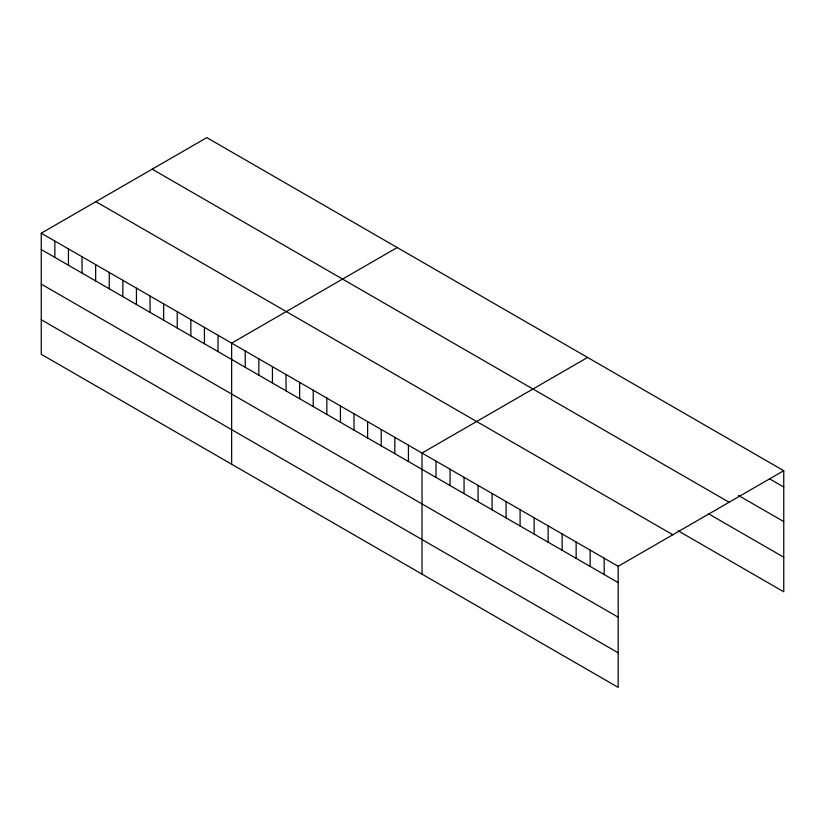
<?xml version="1.0" encoding="UTF-8"?>
<svg xmlns="http://www.w3.org/2000/svg" width="825" height="825" viewBox="0 0 825 825"><rect width="100%" height="100%" fill="white"/><g stroke="black" fill="none" stroke-linecap="round" stroke-linejoin="round"><path stroke-width="1.24" d="M41.25 233.207L618.183 566.301L618.183 687.38L41.25 354.296L41.25 233.207L206.817 137.62L783.75 470.704L783.75 591.793L678.129 530.805M397.207 247.541L231.639 343.128L231.639 464.217M587.596 357.452L422.018 453.049L422.018 574.128M618.183 566.301L783.75 470.704M769.735 478.943L783.75 487.028M738.478 495.464L783.75 521.596M152.182 169.166L729.114 502.25M708.304 513.666L783.75 557.215M95.886 201.661L672.818 534.755M41.25 249.532L618.183 582.615M41.25 284.109L618.183 617.193M41.25 319.729L618.183 652.812M604.168 558.205L604.168 574.53M590.153 550.12L590.153 566.445M576.149 542.025L576.149 558.35M562.134 533.94L562.134 550.265M548.12 525.855L548.12 542.169M534.115 517.76L534.115 534.084M520.101 509.675L520.101 525.999M506.086 501.579L506.086 517.904M492.082 493.494L492.082 509.819M478.067 485.399L478.067 501.724M464.052 477.314L464.052 493.639M450.048 469.229L450.048 485.554M436.033 461.134L436.033 477.458M408.427 445.191L408.427 461.515M394.824 437.343L394.824 453.668M381.222 429.495L381.222 445.82M367.63 421.637L367.63 437.962M354.028 413.789L354.028 430.114M340.426 405.941L340.426 422.266M326.834 398.083L326.834 414.408M313.232 390.235L313.232 406.56M299.63 382.387L299.63 398.712M286.028 374.529L286.028 390.854M272.436 366.682L272.436 383.006M258.833 358.834L258.833 375.158M245.231 350.976L245.231 367.3M218.037 335.28L218.037 351.605M204.435 327.422L204.435 343.747M190.843 319.574L190.843 335.899M177.241 311.726L177.241 328.051M163.639 303.868L163.639 320.193M150.047 296.02L150.047 312.345M136.445 288.173L136.445 304.497M122.843 280.314L122.843 296.639M109.24 272.467L109.24 288.791M95.648 264.619L95.648 280.943M82.046 256.761L82.046 273.085M68.444 248.913L68.444 265.238M54.852 241.065L54.852 257.39"/></g></svg>
